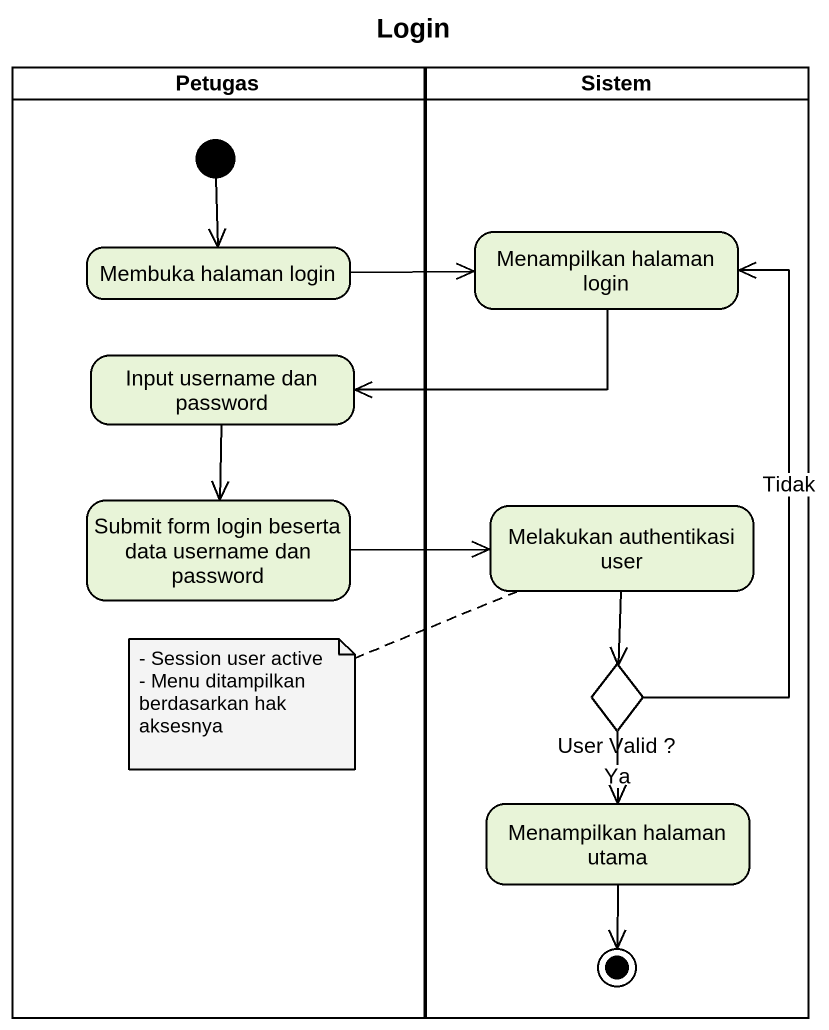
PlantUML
@startuml
title Login
hide empty description
state Petugas <<partition>> {
  state "Membuka halaman login" as Membuka_halaman_login
  state "Input username dan password" as Input_username_dan_password
  state "Submit form login beserta data username dan password" as Submit_form_login_beserta
  [*] --> Membuka_halaman_login
}
state Sistem <<partition>> {
  state "Menampilkan halaman login" as Menampilkan_halaman_login
  state "Melakukan authentikasi user" as Melakukan_authentikasi_user
  state "User Valid ?" as User_Valid <<choice>>
  state "Menampilkan halaman utama" as Menampilkan_halaman_utama
  Menampilkan_halaman_utama --> [*]
}
Membuka_halaman_login -right-> Menampilkan_halaman_login
Menampilkan_halaman_login -left-> Input_username_dan_password
Input_username_dan_password --> Submit_form_login_beserta
Submit_form_login_beserta -right-> Melakukan_authentikasi_user
Melakukan_authentikasi_user --> User_Valid
User_Valid -up-> Menampilkan_halaman_login : Tidak
User_Valid --> Menampilkan_halaman_utama : Ya
note left of Melakukan_authentikasi_user
  - Session user active
  - Menu ditampilkan berdasarkan hak aksesnya
end note
@enduml
